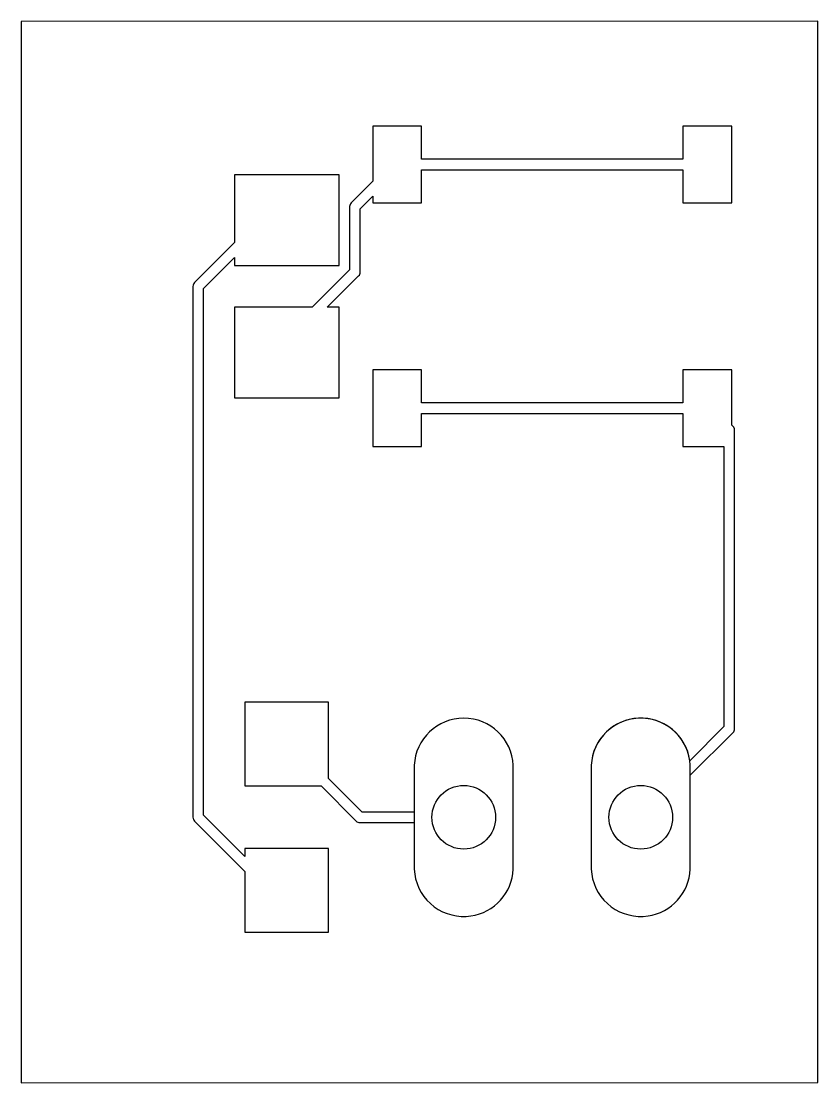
# Model space of a CAD drawing. Header units: millimetres. Extents: x 0 to 11.4, y 0 to 15.2.
import ezdxf

# ---------------------------------------------------------------- set-up
doc = ezdxf.new("R2010")
doc.units = ezdxf.units.MM

msp = doc.modelspace()

# ---------------------------------------------------------------- linework, layer by layer
at = {"layer": '16_copper'}
for points in [[(6.454, 2.394, 0.357806), (7.061, 3.064), (7.061, 4.556, 0.952081), (5.639, 4.556), (5.639, 3.064), (5.646, 2.994), (5.659, 2.926), (5.68, 2.859), (5.706, 2.794), (5.739, 2.733), (5.778, 2.675), (5.822, 2.621), (5.872, 2.571), (5.926, 2.527), (5.984, 2.488), (6.046, 2.455), (6.11, 2.428), (6.177, 2.408), (6.246, 2.394), (6.315, 2.388), (6.385, 2.388)], [(8.994, 2.394, 0.357806), (9.601, 3.064), (9.601, 4.556, 0.952081), (8.179, 4.556), (8.179, 3.064), (8.186, 2.994), (8.199, 2.926), (8.22, 2.859), (8.246, 2.794), (8.279, 2.733), (8.318, 2.675), (8.362, 2.621), (8.412, 2.571), (8.466, 2.527), (8.524, 2.488), (8.586, 2.455), (8.65, 2.428), (8.717, 2.408), (8.786, 2.394), (8.855, 2.388), (8.925, 2.388)]]:
    msp.add_lwpolyline(points, format="xyb", close=True, dxfattribs=at)
at = {"layer": '1_copper'}
for points in [[(4.56, 11.13), (4.391, 11.13), (4.842, 11.581, 0.198912), (4.865, 11.635), (4.865, 12.542), (5.045, 12.722), (5.045, 12.63), (5.745, 12.63), (5.745, 13.104), (9.495, 13.104), (9.495, 12.63), (10.195, 12.63), (10.195, 13.73), (9.495, 13.73), (9.495, 13.256), (5.745, 13.256), (5.745, 13.73), (5.045, 13.73), (5.045, 12.938), (4.735, 12.627, 0.198912), (4.712, 12.574), (4.712, 11.667), (4.176, 11.13), (3.06, 11.13), (3.06, 9.83), (4.56, 9.83)], [(4.41, 3.36), (3.21, 3.36), (3.21, 3.248), (2.616, 3.842), (2.616, 11.398), (3.06, 11.842), (3.06, 11.73), (4.56, 11.73), (4.56, 13.03), (3.06, 13.03), (3.06, 12.058), (2.486, 11.484, 0.198912), (2.464, 11.43), (2.464, 3.81, 0.198912), (2.486, 3.756), (3.21, 3.032), (3.21, 2.16), (4.41, 2.16)], [(8.994, 2.394, 0.357806), (9.601, 3.064), (9.601, 4.413), (10.214, 5.026, 0.198912), (10.236, 5.08), (10.236, 9.365, 0.288218), (10.195, 9.438), (10.195, 10.23), (9.495, 10.23), (9.495, 9.756), (5.745, 9.756), (5.745, 10.23), (5.045, 10.23), (5.045, 9.13), (5.745, 9.13), (5.745, 9.604), (9.495, 9.604), (9.495, 9.13), (10.084, 9.13), (10.084, 5.112), (9.595, 4.622, 0.908436), (8.179, 4.556), (8.179, 3.064), (8.186, 2.994), (8.199, 2.926), (8.22, 2.859), (8.246, 2.794), (8.279, 2.733), (8.318, 2.675), (8.362, 2.621), (8.412, 2.571), (8.466, 2.527), (8.524, 2.488), (8.586, 2.455), (8.65, 2.428), (8.717, 2.408), (8.786, 2.394), (8.855, 2.388), (8.925, 2.388)], [(6.454, 2.394, 0.357806), (7.061, 3.064), (7.061, 4.556, 0.952081), (5.639, 4.556), (5.639, 3.886), (4.892, 3.886), (4.41, 4.368), (4.41, 5.46), (3.21, 5.46), (3.21, 4.26), (4.302, 4.26), (4.806, 3.756, 0.198912), (4.86, 3.734), (5.639, 3.734), (5.639, 3.064), (5.646, 2.994), (5.659, 2.926), (5.68, 2.859), (5.706, 2.794), (5.739, 2.733), (5.778, 2.675), (5.822, 2.621), (5.872, 2.571), (5.926, 2.527), (5.984, 2.488), (6.046, 2.455), (6.11, 2.428), (6.177, 2.408), (6.246, 2.394), (6.315, 2.388), (6.385, 2.388)]]:
    msp.add_lwpolyline(points, format="xyb", close=True, dxfattribs=at)
at = {"layer": 'drills_PTH'}
for centre in [(6.35, 3.81), (8.89, 3.81)]:
    msp.add_circle(centre, 0.457, dxfattribs=at)
at = {"layer": 'outline'}
msp.add_lwpolyline([(0, 0), (11.43, 0.005), (11.43, 15.235), (0, 15.23), (0, 0)], close=True, dxfattribs=at)

doc.saveas('drawing.dxf')
